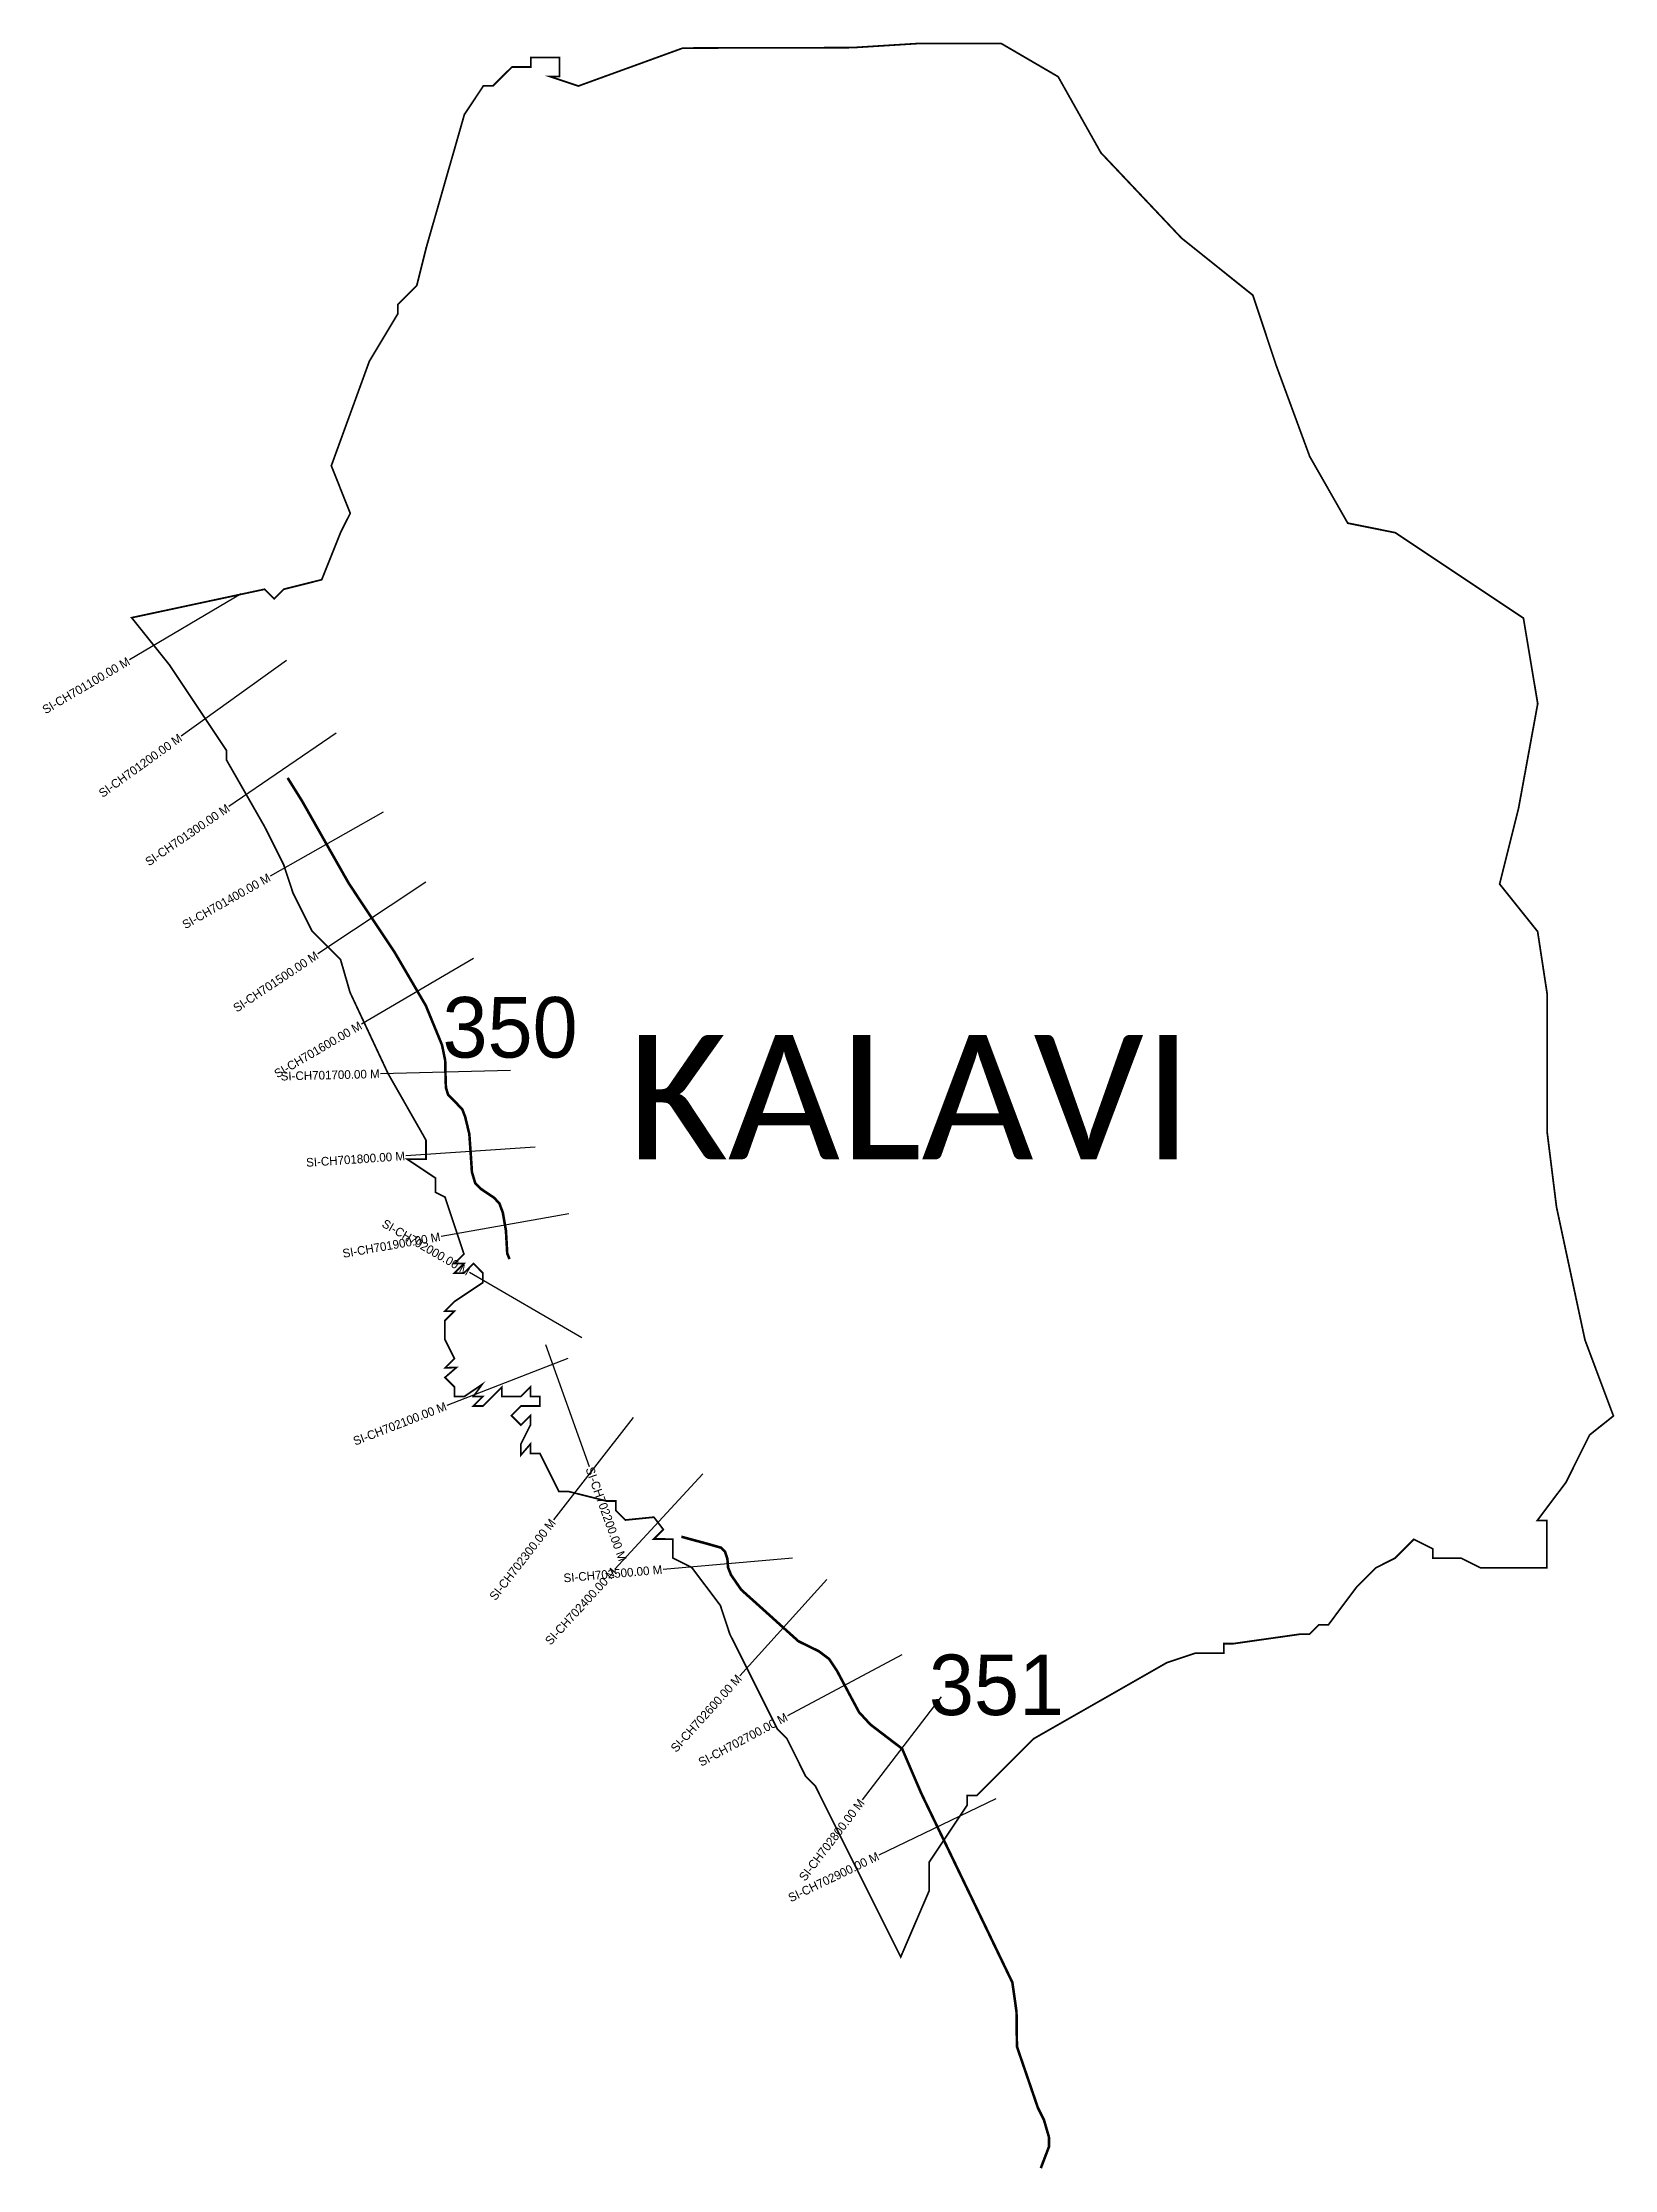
# Model space of a CAD drawing. Header units: metres. Extents: x 348683 to 350500, y 1757631 to 1760090.
import ezdxf
from ezdxf.enums import TextEntityAlignment as Align

# ---------------------------------------------------------------- set-up
doc = ezdxf.new("R2010")
doc.units = ezdxf.units.M
for name, color, linetype in [('CS', 134, 'Continuous'), ('CSMark', 6, 'Continuous'), ('NATURALLY PROTECTED', 3, 'Continuous'), ('VILLAGE NAME', 250, 'Continuous')]:
    doc.layers.add(name, color=color, linetype=linetype)

msp = doc.modelspace()

# ---------------------------------------------------------------- linework, layer by layer
at = {"color": 6, "const_width": 2}
msp.add_lwpolyline([(348786.3, 1759424.7), (348940, 1759457.6), (348951, 1759446.6), (348962, 1759457.6), (349005.9, 1759468.6), (349027.9, 1759523.5), (349038.9, 1759545.4), (349017, 1759600.3), (349060.9, 1759721), (349093.8, 1759775.9), (349093.9, 1759786.9), (349115.8, 1759808.8), (349126.8, 1759852.8), (349170.8, 1760006.4), (349192.7, 1760039.4), (349203.7, 1760039.4), (349225.7, 1760061.3), (349247.6, 1760061.3), (349247.6, 1760072.3), (349280.6, 1760072.3), (349280.6, 1760050.3), (349269.6, 1760050.3), (349302.5, 1760039.3), (349423.3, 1760083.2), (349619.1, 1760083.7), (349697.7, 1760088.6), (349791.1, 1760088.5), (349856.9, 1760050.1), (349906.3, 1759962.2), (349999.6, 1759863.4), (350081.9, 1759797.5), (350109.3, 1759715.2), (350147.7, 1759610.9), (350191.6, 1759534), (350246.4, 1759523), (350394.6, 1759424.2), (350411.1, 1759325.3), (350389, 1759204.6), (350367.1, 1759116.8), (350411, 1759061.9), (350421.9, 1758990.5), (350421.9, 1758830.9), (350432.8, 1758743.5), (350465.7, 1758589.8), (350498.6, 1758501.9), (350471.1, 1758480), (350443.7, 1758425.1), (350410.7, 1758381.2), (350421.7, 1758381.2), (350421.7, 1758326.4), (350344.8, 1758326.4), (350322.9, 1758337.4), (350289.9, 1758337.4), (350289.9, 1758348.3), (350268, 1758359.3), (350246, 1758337.4), (350224.1, 1758326.4), (350202.1, 1758304.5), (350169.2, 1758260.5), (350158.2, 1758260.6), (350147.2, 1758249.6), (350136.2, 1758249.6), (350059.4, 1758238.7), (350048.4, 1758238.7), (350048.4, 1758227.7), (350015.5, 1758227.7), (349982.5, 1758216.7), (349828.8, 1758128.9), (349762.9, 1758063.1), (349751.9, 1758063.1), (349751.9, 1758052.1), (349708, 1757986.3), (349708, 1757953.3), (349675, 1757876.5), (349576.3, 1758074.1), (349565.3, 1758085.1), (349543.4, 1758129.1), (349532.4, 1758140), (349477.5, 1758249.8), (349466.6, 1758282.8), (349433.6, 1758326.7), (349411.7, 1758337.7), (349411.7, 1758359.6), (349389.7, 1758359.7), (349400.7, 1758370.6), (349389.8, 1758384.9), (349356.8, 1758381.6), (349345.8, 1758392.6), (349345.8, 1758403.6), (349334.9, 1758403.6), (349291, 1758414.6), (349280, 1758414.6), (349258.1, 1758458.5), (349247.1, 1758458.5), (349247.1, 1758469.5), (349236.1, 1758456.7), (349236.1, 1758469.5), (349247.1, 1758491.4), (349247.1, 1758502.4), (349236.1, 1758491.4), (349225.1, 1758502.4), (349236.1, 1758513.4), (349258.1, 1758513.4), (349258.1, 1758524.4), (349247.1, 1758524.4), (349247.1, 1758535.4), (349236.1, 1758524.4), (349214.2, 1758524.4), (349214.2, 1758535.4), (349192.2, 1758513.4), (349181.2, 1758513.4), (349192.2, 1758524.4), (349181.2, 1758524.4), (349191.2, 1758538.3), (349170.7, 1758524.4), (349159.3, 1758524.4), (349159.3, 1758535.4), (349148.3, 1758546.4), (349161.6, 1758557.9), (349148.6, 1758557.6), (349159.3, 1758568.3), (349148.3, 1758590.3), (349148.3, 1758612.2), (349159.3, 1758623.2), (349148.3, 1758623.2), (349159.3, 1758634.2), (349192.2, 1758656.1), (349192.2, 1758667.1), (349181.3, 1758678.1), (349170.3, 1758667.1), (349159.3, 1758667.1), (349170.3, 1758678.1), (349159.3, 1758678.1), (349170.3, 1758689.1), (349148.4, 1758754.9), (349137.4, 1758760.4), (349137.4, 1758776.9), (349104.5, 1758798.9), (349126.4, 1758798.9), (349126.4, 1758820.8), (349082.6, 1758897.7), (349038.7, 1758991.4), (349027.7, 1759029.4), (348994.8, 1759062.4), (348972.8, 1759106.3), (348961.9, 1759139.3), (348939.9, 1759183.2), (348896, 1759260), (348896, 1759271), (348830.2, 1759369.8), (348786.3, 1759424.7)], dxfattribs=at)
at = {"layer": 'CS'}
for p, q in [((348913, 1759452.1), (348783.8, 1759375.9)), ((348965.3, 1759375.4), (348843.6, 1759287.8)), ((349022.5, 1759291.2), (348898.7, 1759206.5)), ((349076.8, 1759199.9), (348946.3, 1759125.8)), ((349126.3, 1759119.1), (349001.3, 1759036.1)), ((349181.3, 1759030.7), (349051.9, 1758954.8)), ((349223.9, 1758901.3), (349073.9, 1758897.6)), ((349252.7, 1758812.8), (349103.1, 1758802.7)), ((349291.6, 1758735.4), (349143.8, 1758709.5)), ((349306.5, 1758592.3), (349176.8, 1758667.6)), ((349264.4, 1758584.5), (349315.1, 1758443.3)), ((349290.3, 1758568.3), (349150.5, 1758514)), ((349365.9, 1758500.2), (349273.7, 1758381.9)), ((349446.3, 1758435.2), (349344.8, 1758324.7)), ((349549.9, 1758337.7), (349400.4, 1758324.6)), ((349589.6, 1758312.9), (349489.2, 1758201.5)), ((349676.4, 1758225.8), (349544.1, 1758155.2)), ((349721.6, 1758177.3), (349630.6, 1758058.1)), ((349785, 1758059.3), (349649.9, 1757994.2))]:
    msp.add_line(p, q, dxfattribs=at)
at = {"layer": 'NATURALLY PROTECTED', "const_width": 3, "flags": 128}
for points in [[(348966.5, 1759239.5), (348983.3, 1759212.6), (349037.3, 1759117.4), (349090.4, 1759037.5), (349126.2, 1758976.3), (349145, 1758930.6), (349148.6, 1758912.8), (349149.1, 1758890.5), (349149.5, 1758881.2), (349152, 1758873.2), (349159.6, 1758865.5), (349168.3, 1758856.5), (349171.7, 1758847.7), (349176.5, 1758827.8), (349178.3, 1758802.2), (349179.5, 1758783.8), (349183.3, 1758771.1), (349189.6, 1758764.6), (349204.8, 1758754.4), (349211.2, 1758747.7), (349215.2, 1758737), (349218.8, 1758716.2), (349220.3, 1758689.8), (349222.9, 1758683.3)], [(349421.6, 1758362.3), (349435.4, 1758358.5), (349451.4, 1758354.2), (349462.2, 1758351.1), (349467.4, 1758349.6), (349472, 1758344.8), (349474.7, 1758336.7), (349475.5, 1758326.7), (349478.9, 1758318.1), (349490.8, 1758300.9), (349515.2, 1758279), (349529.6, 1758266), (349543.1, 1758253.8), (349556.8, 1758241.5), (349566.2, 1758236.9), (349580.4, 1758229.9), (349592.2, 1758221), (349601.4, 1758207.2), (349618.2, 1758175.6), (349626.9, 1758159.4), (349640, 1758145.2), (349668.9, 1758123.1), (349676.6, 1758117.3), (349682.8, 1758102.8), (349698.9, 1758065.3), (349765.4, 1757927.3), (349788.1, 1757880.1), (349804, 1757847.1), (349808.8, 1757813.2), (349809.3, 1757772.9), (349814.7, 1757757.1), (349821.6, 1757737), (349833.5, 1757702.2), (349840.5, 1757688.2), (349846.2, 1757668.6), (349846.5, 1757657.6), (349842.5, 1757647.1), (349836.9, 1757632.4)]]:
    msp.add_lwpolyline(points, dxfattribs=at)

# ---------------------------------------------------------------- texts
at = {"char_height": 70, "attachment_point": 1}
for s, insert in [('350', (349145.5, 1758986.2)), ('351', (349707.6, 1758226.1))]:
    msp.add_mtext_dynamic_manual_height_columns(s, width=95.172, gutter_width=1, heights=[0], dxfattribs=dict(at, insert=insert))
at = {"layer": 'CSMark'}
for s, rotation, p in [('SI-CH701100.00 M', 30.5301, (348782.9, 1759375.4)), ('SI-CH701200.00 M', 35.734, (348842.8, 1759287.2)), ('SI-CH701300.00 M', 34.4052, (348897.9, 1759205.9)), ('SI-CH701400.00 M', 29.5708, (348945.5, 1759125.3)), ('SI-CH701500.00 M', 33.5761, (349000.5, 1759035.6)), ('SI-CH701600.00 M', 30.3638, (349051, 1758954.3)), ('SI-CH701700.00 M', 1.4145, (349072.9, 1758897.5)), ('SI-CH701800.00 M', 3.8675, (349102.1, 1758802.6)), ('SI-CH702000.00 M', 329.8478, (349176, 1758668.1)), ('SI-CH701900.00 M', 9.9317, (349142.8, 1758709.3)), ('SI-CH702100.00 M', 21.2263, (349149.5, 1758513.7)), ('SI-CH702300.00 M', 52.0924, (349273.1, 1758381.1)), ('SI-CH702500.00 M', 5.0154, (349399.4, 1758324.5)), ('SI-CH702400.00 M', 47.4514, (349344.1, 1758323.9)), ('SI-CH702600.00 M', 47.9993, (349488.5, 1758200.7)), ('SI-CH702700.00 M', 28.0824, (349543.2, 1758154.7)), ('SI-CH702800.00 M', 52.6458, (349630, 1758057.3)), ('SI-CH702900.00 M', 25.7308, (349649, 1757993.8))]:
    msp.add_text(s, height=10, rotation=rotation, dxfattribs=at).set_placement(p, align=Align.MIDDLE_RIGHT)
msp.add_text('SI-CH702200.00 M', height=10, rotation=289.7393, dxfattribs=at).set_placement((349315.4, 1758442.4), align=Align.MIDDLE_LEFT)
at = {"layer": 'VILLAGE NAME', "insert": (349358.9, 1758942.4), "char_height": 143.7, "attachment_point": 1, "rotation": 359.9793}
msp.add_mtext_dynamic_manual_height_columns('{\\fCalibri|b0|i0|c0|p34;KALAVI}', width=1418, gutter_width=718.5, heights=[0], dxfattribs=at)

doc.saveas('drawing.dxf')
